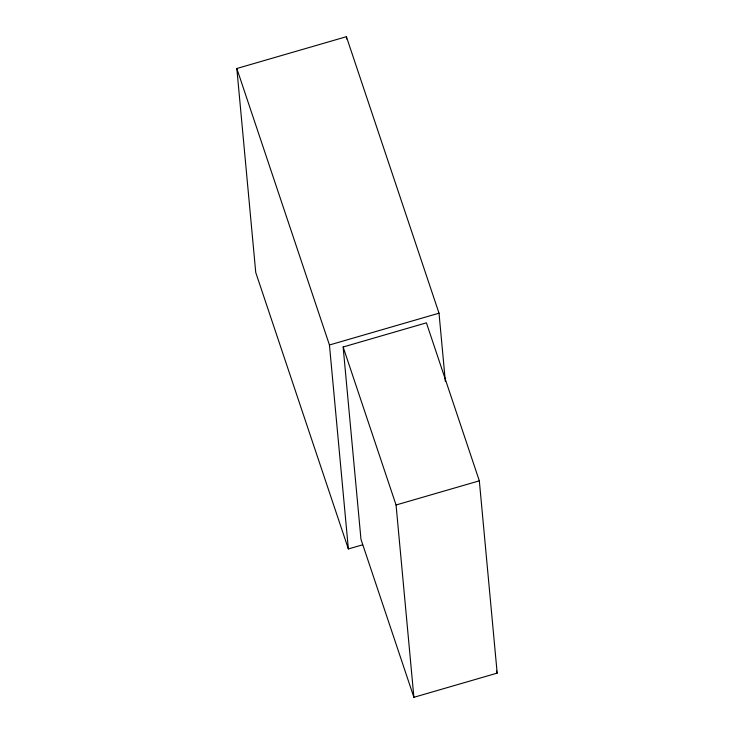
<?xml version="1.0" encoding="UTF-8"?>
<svg xmlns="http://www.w3.org/2000/svg" width="734" height="734" viewBox="0 0 734 734"><rect width="100%" height="100%" fill="white"/><g stroke="black" fill="none" stroke-linecap="round" stroke-linejoin="round"><path stroke-width="1.1" d="M362.614 544.821L348.366 548.949L255.744 272.47L236.825 68.51L346.402 36.7L439.015 313.189L445.354 381.552M348.366 548.949L329.447 344.989L439.015 313.189M343.136 346.998L426.408 322.832L479.33 480.825L497.175 673.124L413.893 697.3L360.972 539.306L343.136 346.998L396.057 504.992L413.893 697.3M396.057 504.992L479.33 480.825M496.45 670.968L497.175 673.124M236.825 68.51L329.447 344.989M346.402 36.7L346.613 38.975"/></g></svg>
